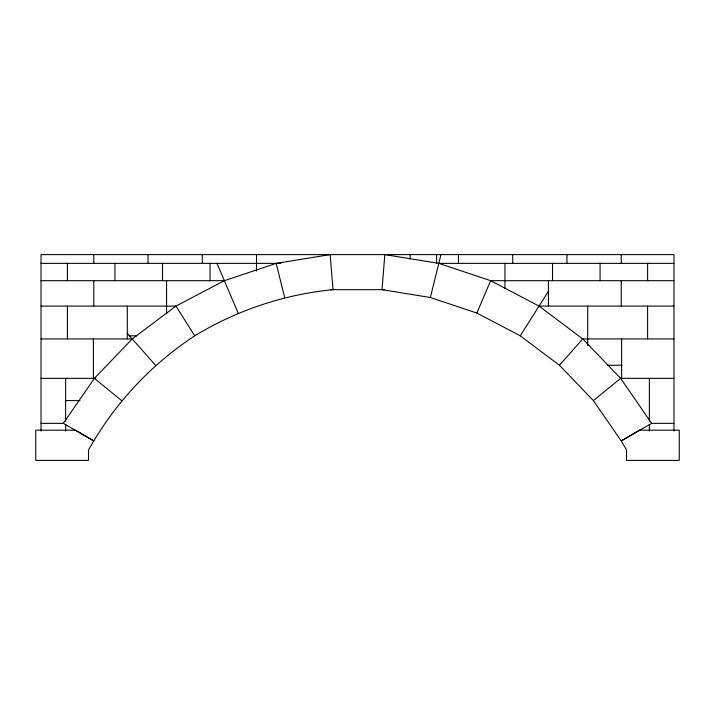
<?xml version="1.0" encoding="UTF-8"?>
<svg xmlns="http://www.w3.org/2000/svg" width="715" height="715" viewBox="0 0 715 715"><rect width="100%" height="100%" fill="white"/><g stroke="black" fill="none" stroke-linecap="round" stroke-linejoin="round"><path stroke-width="1.07" d="M430.376 297.52L476.869 313.036L520.261 335.809L559.443 365.258L593.387 400.597L621.228 440.932L651.687 423.352L620.629 378.36L582.761 338.937L539.056 306.092L490.651 280.682L438.796 263.37L384.831 254.603L382.007 289.655L430.376 297.52L440.958 254.603M476.869 313.036L490.651 280.682L673.977 280.682M520.261 335.809L548.432 291.255M94.371 378.36L63.322 423.352L93.772 440.932C119.128 398.756 153.618 362.845 194.739 335.809C236.79 310.256 284.025 294.482 332.993 289.655L330.169 254.603L276.205 263.37L224.349 280.682L175.944 306.092L132.239 338.937L94.371 378.36L121.613 400.597M559.443 365.258L582.761 338.937M593.387 400.597L621.603 377.565M41.023 263.37L280.941 263.37M438.796 263.37L673.977 263.37M41.023 280.682L224.349 280.682M330.777 289.655L384.223 289.655M41.023 306.092L176.525 306.092M539.056 306.092L673.977 306.092M129.066 335.809L136.788 335.809M41.023 338.937L132.239 338.937M582.144 338.937L673.977 338.937M607.661 365.258L622.086 365.258M41.023 378.36L95.596 378.36M620.629 378.36L673.977 378.36M65.539 400.597L80.026 400.597M41.023 423.352L63.501 423.352M651.499 423.352L673.977 423.352M127.306 333.369L155.557 365.258M175.944 306.092L194.739 335.809M216.976 263.37L238.131 313.036M276.205 263.37L284.624 297.52M673.977 431.118L673.977 254.603L41.023 254.603L41.023 431.118M649.363 378.36L649.363 421.153M649.363 424.451L649.363 431.038M647.602 263.37L647.602 280.682M647.602 306.092L647.602 338.937M621.603 338.937L621.603 378.512M621.228 254.603L621.228 263.37M621.228 280.682L621.228 306.092M600.055 263.37L600.055 280.682M587.694 306.092L587.694 345.515M566.977 254.603L566.977 263.37M552.507 263.37L552.507 280.682M548.432 280.682L548.432 306.092M512.726 254.603L512.726 263.37M504.96 263.37L504.96 288.494M458.476 254.603L458.476 263.37M436.615 254.603L436.615 263.37M410.133 254.603L410.133 258.991M256.524 254.603L256.524 271.083M210.04 263.37L210.04 280.682M202.274 254.603L202.274 263.37M166.568 280.682L166.568 313.796M162.493 263.37L162.493 280.682M148.023 254.603L148.023 263.37M127.306 306.092L127.306 338.937M114.945 263.37L114.945 280.682M93.772 254.603L93.772 263.37M93.772 280.682L93.772 306.092M93.397 338.937L93.397 378.36M67.398 263.37L67.398 280.682M67.398 306.092L67.398 338.937M65.637 378.36L65.637 421.153M65.637 424.451L65.637 431.19M93.772 440.932L88.499 449.842L88.499 460.397L35.75 460.397L35.75 430.189L75.611 430.189L93.772 440.932M639.389 430.189L621.228 440.932L626.501 449.842L626.501 460.397L679.25 460.397L679.25 430.189L639.389 430.189"/></g></svg>
